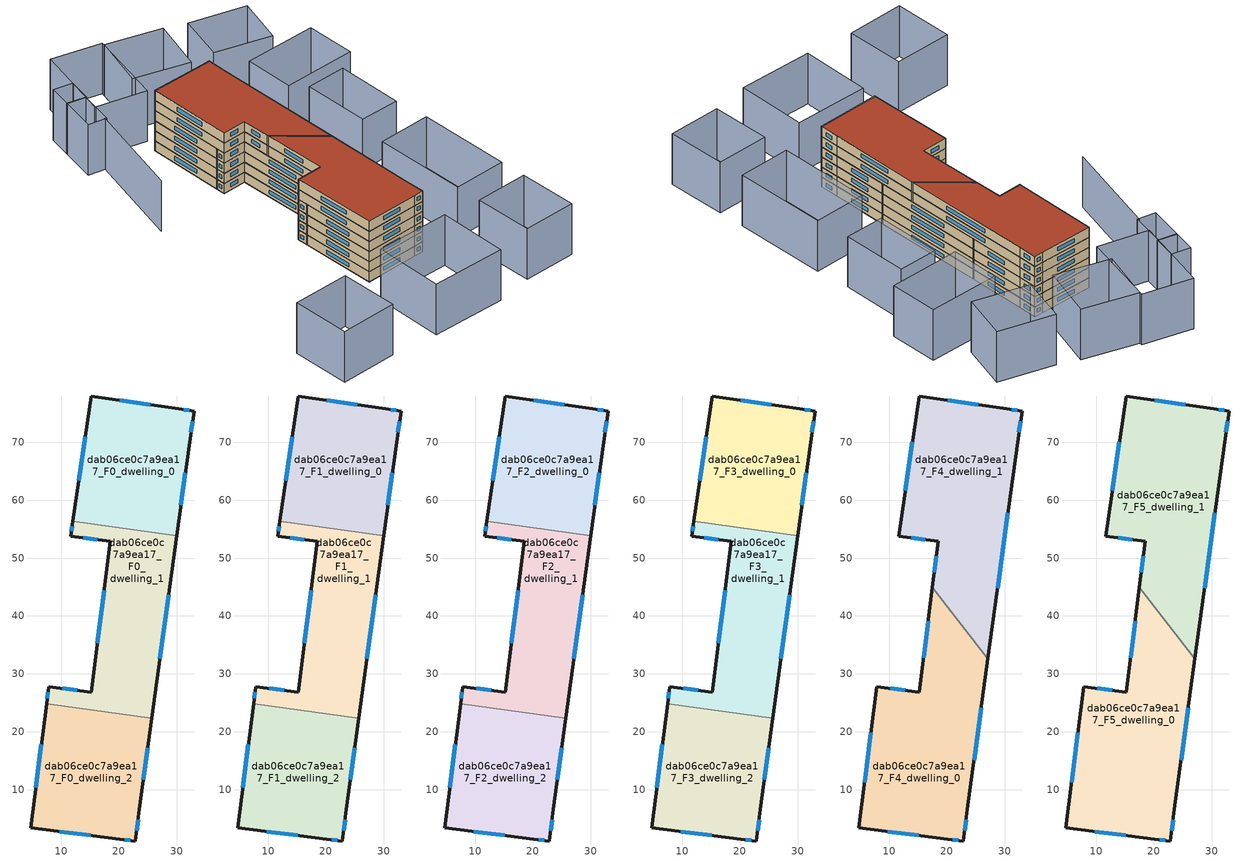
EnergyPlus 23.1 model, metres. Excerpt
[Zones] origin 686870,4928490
dab06ce0c7a9ea17_F0_dwelling_0
 floor ground (EU_floor_Construction): 29.99,53.87 32.19,70 32.98,75.36 30.37,75.77 15.18,77.98 12.02,56.32 z0
 wall outside (EU_wall_Construction): 12.02,56.32 15.18,77.98 30.37,75.77 32.98,75.36 32.19,70 29.99,53.87 z0:3
 wall to dab06ce0c7a9ea17_F0_dwelling_1 (EU_wall_Construction): 29.99,53.87 12.02,56.32 z0:3
 window (EU_Window_Construction): 32.72,73.62 32.44,71.75 / 31.47,64.76 30.7,59.12 / 13.05,63.36 14.15,70.94 / 20.12,77.26 25.43,76.49 / 31.21,75.64 32.13,75.5 z0.98:2.02
dab06ce0c7a9ea17_F0_dwelling_1
 floor ground (EU_floor_Construction): 25.69,22.37 29.99,53.87 12.02,56.32 11.65,53.74 18.49,52.88 15.22,26.85 7.86,27.78 7.49,24.85 z0
 wall outside (EU_wall_Construction): 29.99,53.87 25.69,22.37 / 7.49,24.85 7.86,27.78 15.22,26.85 18.49,52.88 11.65,53.74 12.02,56.32 z0:3
 wall to dab06ce0c7a9ea17_F0_dwelling_2 (EU_wall_Construction): 25.69,22.37 7.49,24.85 z0:3
 window (EU_Window_Construction): 16.26,53.16 13.87,53.46 / 11.77,54.58 11.9,55.48 / 28.59,43.63 27.09,32.61 / 7.61,25.8 7.74,26.83 / 10.25,27.48 12.82,27.16 / 16.28,35.32 17.42,44.42 z0.98:2.02
dab06ce0c7a9ea17_F0_dwelling_2
 floor ground (EU_floor_Construction): 22.85,1.12 23.54,6.57 25.69,22.37 7.49,24.85 4.8,3.37 20.1,1.45 z0
 wall outside (EU_wall_Construction): 25.69,22.37 23.54,6.57 22.85,1.12 20.1,1.45 4.8,3.37 7.49,24.85 z0:3
 window (EU_Window_Construction): 23.31,4.8 23.08,2.9 / 21.96,1.23 21,1.35 / 15.13,2.08 9.77,2.75 / 5.67,10.36 6.61,17.87 / 24.99,17.23 24.24,11.71 z0.98:2.02
dab06ce0c7a9ea17_F1_dwelling_0
 floor to dab06ce0c7a9ea17_F0_dwelling_0 (EU_floor_Construction): 29.99,53.87 32.19,70 32.98,75.36 30.37,75.77 15.18,77.98 12.02,56.32 z3
 wall outside (EU_wall_Construction): 12.02,56.32 15.18,77.98 30.37,75.77 32.98,75.36 32.19,70 29.99,53.87 z3:6
 wall to dab06ce0c7a9ea17_F1_dwelling_1 (EU_wall_Construction): 29.99,53.87 12.02,56.32 z3:6
 window (EU_Window_Construction): 32.72,73.62 32.44,71.75 / 31.47,64.76 30.7,59.12 / 13.05,63.36 14.15,70.94 / 20.12,77.26 25.43,76.49 / 31.21,75.64 32.13,75.5 z3.98:5.02
dab06ce0c7a9ea17_F1_dwelling_1
 floor to dab06ce0c7a9ea17_F0_dwelling_1 (EU_floor_Construction): 25.69,22.37 29.99,53.87 12.02,56.32 11.65,53.74 18.49,52.88 15.22,26.85 7.86,27.78 7.49,24.85 z3
 wall outside (EU_wall_Construction): 29.99,53.87 25.69,22.37 / 7.49,24.85 7.86,27.78 15.22,26.85 18.49,52.88 11.65,53.74 12.02,56.32 z3:6
 wall to dab06ce0c7a9ea17_F1_dwelling_2 (EU_wall_Construction): 25.69,22.37 7.49,24.85 z3:6
 window (EU_Window_Construction): 16.26,53.16 13.87,53.46 / 11.77,54.58 11.9,55.48 / 28.59,43.63 27.09,32.61 / 7.61,25.8 7.74,26.83 / 10.25,27.48 12.82,27.16 / 16.28,35.32 17.42,44.42 z3.98:5.02
dab06ce0c7a9ea17_F1_dwelling_2
 floor to dab06ce0c7a9ea17_F0_dwelling_2 (EU_floor_Construction): 22.85,1.12 23.54,6.57 25.69,22.37 7.49,24.85 4.8,3.37 20.1,1.45 z3
 wall outside (EU_wall_Construction): 25.69,22.37 23.54,6.57 22.85,1.12 20.1,1.45 4.8,3.37 7.49,24.85 z3:6
 window (EU_Window_Construction): 23.31,4.8 23.08,2.9 / 21.96,1.23 21,1.35 / 15.13,2.08 9.77,2.75 / 5.67,10.36 6.61,17.87 / 24.99,17.23 24.24,11.71 z3.98:5.02
dab06ce0c7a9ea17_F2_dwelling_0
 floor to dab06ce0c7a9ea17_F1_dwelling_0 (EU_floor_Construction): 29.99,53.87 32.19,70 32.98,75.36 30.37,75.77 15.18,77.98 12.02,56.32 z6
 wall outside (EU_wall_Construction): 12.02,56.32 15.18,77.98 30.37,75.77 32.98,75.36 32.19,70 29.99,53.87 z6:9
 wall to dab06ce0c7a9ea17_F2_dwelling_1 (EU_wall_Construction): 29.99,53.87 12.02,56.32 z6:9
 window (EU_Window_Construction): 32.72,73.62 32.44,71.75 / 31.47,64.76 30.7,59.12 / 13.05,63.36 14.15,70.94 / 20.12,77.26 25.43,76.49 / 31.21,75.64 32.13,75.5 z6.98:8.02
dab06ce0c7a9ea17_F2_dwelling_1
 floor to dab06ce0c7a9ea17_F1_dwelling_1 (EU_floor_Construction): 25.69,22.37 29.99,53.87 12.02,56.32 11.65,53.74 18.49,52.88 15.22,26.85 7.86,27.78 7.49,24.85 z6
 wall outside (EU_wall_Construction): 29.99,53.87 25.69,22.37 / 7.49,24.85 7.86,27.78 15.22,26.85 18.49,52.88 11.65,53.74 12.02,56.32 z6:9
 wall to dab06ce0c7a9ea17_F2_dwelling_2 (EU_wall_Construction): 25.69,22.37 7.49,24.85 z6:9
 window (EU_Window_Construction): 16.26,53.16 13.87,53.46 / 11.77,54.58 11.9,55.48 / 28.59,43.63 27.09,32.61 / 7.61,25.8 7.74,26.83 / 10.25,27.48 12.82,27.16 / 16.28,35.32 17.42,44.42 z6.98:8.02
dab06ce0c7a9ea17_F2_dwelling_2
 floor to dab06ce0c7a9ea17_F1_dwelling_2 (EU_floor_Construction): 22.85,1.12 23.54,6.57 25.69,22.37 7.49,24.85 4.8,3.37 20.1,1.45 z6
 wall outside (EU_wall_Construction): 25.69,22.37 23.54,6.57 22.85,1.12 20.1,1.45 4.8,3.37 7.49,24.85 z6:9
 window (EU_Window_Construction): 23.31,4.8 23.08,2.9 / 21.96,1.23 21,1.35 / 15.13,2.08 9.77,2.75 / 5.67,10.36 6.61,17.87 / 24.99,17.23 24.24,11.71 z6.98:8.02
dab06ce0c7a9ea17_F3_dwelling_0
 floor to dab06ce0c7a9ea17_F2_dwelling_0 (EU_floor_Construction): 29.99,53.87 32.19,70 32.98,75.36 30.37,75.77 15.18,77.98 12.02,56.32 z9
 wall outside (EU_wall_Construction): 12.02,56.32 15.18,77.98 30.37,75.77 32.98,75.36 32.19,70 29.99,53.87 z9:12
 wall to dab06ce0c7a9ea17_F3_dwelling_1 (EU_wall_Construction): 29.99,53.87 12.02,56.32 z9:12
 window (EU_Window_Construction): 32.72,73.62 32.44,71.75 / 31.47,64.76 30.7,59.12 / 13.05,63.36 14.15,70.94 / 20.12,77.26 25.43,76.49 / 31.21,75.64 32.13,75.5 z9.98:11.02
dab06ce0c7a9ea17_F3_dwelling_1
 floor to dab06ce0c7a9ea17_F2_dwelling_1 (EU_floor_Construction): 25.69,22.37 29.99,53.87 12.02,56.32 11.65,53.74 18.49,52.88 15.22,26.85 7.86,27.78 7.49,24.85 z9
 wall outside (EU_wall_Construction): 29.99,53.87 25.69,22.37 / 7.49,24.85 7.86,27.78 15.22,26.85 18.49,52.88 11.65,53.74 12.02,56.32 z9:12
 wall to dab06ce0c7a9ea17_F3_dwelling_2 (EU_wall_Construction): 25.69,22.37 7.49,24.85 z9:12
 window (EU_Window_Construction): 16.26,53.16 13.87,53.46 / 11.77,54.58 11.9,55.48 / 28.59,43.63 27.09,32.61 / 7.61,25.8 7.74,26.83 / 10.25,27.48 12.82,27.16 / 16.28,35.32 17.42,44.42 z9.98:11.02
dab06ce0c7a9ea17_F3_dwelling_2
 floor to dab06ce0c7a9ea17_F2_dwelling_2 (EU_floor_Construction): 22.85,1.12 23.54,6.57 25.69,22.37 7.49,24.85 4.8,3.37 20.1,1.45 z9
 wall outside (EU_wall_Construction): 25.69,22.37 23.54,6.57 22.85,1.12 20.1,1.45 4.8,3.37 7.49,24.85 z9:12
 window (EU_Window_Construction): 23.31,4.8 23.08,2.9 / 21.96,1.23 21,1.35 / 15.13,2.08 9.77,2.75 / 5.67,10.36 6.61,17.87 / 24.99,17.23 24.24,11.71 z9.98:11.02
dab06ce0c7a9ea17_F4_dwelling_0
 floor to dab06ce0c7a9ea17_F3_dwelling_2 (EU_floor_Construction): 22.85,1.12 23.54,6.57 25.69,22.37 7.49,24.85 4.8,3.37 20.1,1.45 z12
 floor to dab06ce0c7a9ea17_F3_dwelling_1 (EU_floor_Construction): 25.69,22.37 27.09,32.63 17.49,44.98 15.22,26.85 7.86,27.78 7.49,24.85 z12
 wall outside (EU_wall_Construction): 27.09,32.63 23.54,6.57 22.85,1.12 20.1,1.45 4.8,3.37 7.86,27.78 15.22,26.85 17.49,44.98 z12:15
 wall to dab06ce0c7a9ea17_F4_dwelling_1 (EU_wall_Construction): 17.49,44.98 27.09,32.63 z12:15
 window (EU_Window_Construction): 25.93,24.15 24.69,15.05 / 23.31,4.8 23.08,2.9 / 21.96,1.23 21,1.35 / 15.13,2.08 9.77,2.75 / 5.79,11.31 6.86,19.84 / 10.25,27.48 12.82,27.16 / 15.96,32.75 16.75,39.08 z12.98:14.02
dab06ce0c7a9ea17_F4_dwelling_1
 floor to dab06ce0c7a9ea17_F3_dwelling_0 (EU_floor_Construction): 29.99,53.87 32.19,70 32.98,75.36 30.37,75.77 15.18,77.98 12.02,56.32 z12
 floor to dab06ce0c7a9ea17_F3_dwelling_1 (EU_floor_Construction): 27.09,32.63 29.99,53.87 12.02,56.32 11.65,53.74 18.49,52.88 17.49,44.98 z12
 wall outside (EU_wall_Construction): 17.49,44.98 18.49,52.88 11.65,53.74 15.18,77.98 30.37,75.77 32.98,75.36 32.19,70 27.09,32.63 z12:15
 window (EU_Window_Construction): 31.21,75.64 32.13,75.5 / 32.72,73.62 32.44,71.75 / 30.53,57.85 28.75,44.78 / 17.82,47.55 18.16,50.31 / 16.26,53.16 13.87,53.46 / 12.79,61.63 14.03,70.1 / 20.12,77.26 25.43,76.49 z12.98:14.02
dab06ce0c7a9ea17_F5_dwelling_0
 floor to dab06ce0c7a9ea17_F4_dwelling_0 (EU_floor_Construction): 22.85,1.12 23.54,6.57 27.09,32.63 17.49,44.98 15.22,26.85 7.86,27.78 4.8,3.37 20.1,1.45 z15
 wall outside (EU_wall_Construction): 27.09,32.63 23.54,6.57 22.85,1.12 20.1,1.45 4.8,3.37 7.86,27.78 15.22,26.85 17.49,44.98 z15:18
 wall to dab06ce0c7a9ea17_F5_dwelling_1 (EU_wall_Construction): 17.49,44.98 27.09,32.63 z15:18
 window (EU_Window_Construction): 25.93,24.15 24.69,15.05 / 23.31,4.8 23.08,2.9 / 21.96,1.23 21,1.35 / 15.13,2.08 9.77,2.75 / 5.79,11.31 6.86,19.84 / 10.25,27.48 12.82,27.16 / 15.96,32.75 16.75,39.08 z15.98:17.02
 roof outside (EU_roof_Construction): 17.49,44.98 27.09,32.63 23.54,6.57 22.85,1.12 20.1,1.45 4.8,3.37 7.86,27.78 15.22,26.85 z18
dab06ce0c7a9ea17_F5_dwelling_1
 floor to dab06ce0c7a9ea17_F4_dwelling_1 (EU_floor_Construction): 27.09,32.63 32.19,70 32.98,75.36 30.37,75.77 15.18,77.98 11.65,53.74 18.49,52.88 17.49,44.98 z15
 wall outside (EU_wall_Construction): 17.49,44.98 18.49,52.88 11.65,53.74 15.18,77.98 30.37,75.77 32.98,75.36 32.19,70 27.09,32.63 z15:18
 window (EU_Window_Construction): 31.21,75.64 32.13,75.5 / 32.72,73.62 32.44,71.75 / 30.53,57.85 28.75,44.78 / 17.82,47.55 18.16,50.31 / 16.26,53.16 13.87,53.46 / 12.79,61.63 14.03,70.1 / 20.12,77.26 25.43,76.49 z15.98:17.02
 roof outside (EU_roof_Construction): 32.98,75.36 32.19,70 27.09,32.63 17.49,44.98 18.49,52.88 11.65,53.74 15.18,77.98 30.37,75.77 z18
shading: 1.76,82.75 -10.13,55.84 / 21.72,-6.6 18.74,-26.23 / 18.74,-26.23 -2.23,-23.05 / -2.23,-23.05 0.76,-3.41 / 0.76,-3.41 21.72,-6.6 / -13.17,-3.57 -15.3,-20.06 / -15.3,-20.06 -31.46,-17.98 / -31.46,-17.98 -29.33,-1.48 / -29.33,-1.48 -13.17,-3.57 / -2.84,84.24 0.86,93.82 / 0.86,93.82 5.76,91.92 / 5.76,91.92 2.06,82.35 / 2.06,82.35 -2.84,84.24 / 0.78,93.61 3.23,99.95 / 3.23,99.95 8.31,97.99 / 8.31,97.99 5.86,91.65 / 5.86,91.65 0.78,93.61 / 3.89,87.51 12.73,108.38 / 12.73,108.38 25.92,102.79 / 25.92,102.79 17.08,81.92 / 17.08,81.92 3.89,87.51 / 46.54,-11.21 44.4,-27.72 / 44.4,-27.72 29.54,-25.79 / 29.54,-25.79 31.68,-9.28 / 31.68,-9.28 46.54,-11.21 / 32.67,-1.83 36.05,24.22 / 36.05,24.22 50.75,22.31 / 50.75,22.31 47.38,-3.73 / 47.38,-3.73 32.67,-1.83 / 53.96,50.83 51.38,32.19 / 51.38,32.19 40.37,33.72 / 40.37,33.72 42.96,52.36 / 42.96,52.36 53.96,50.83 / 42.17,70.33 62.38,67.48 / 62.38,67.48 60.42,53.6 / 60.42,53.6 40.21,56.45 / 40.21,56.45 42.17,70.33 / 59.81,85.08 54.06,72.55 / 54.06,72.55 39.51,79.22 / 39.51,79.22 45.25,91.75 / 45.25,91.75 59.81,85.08 / 18.79,87.85 25.56,101.94 / 25.56,101.94 39.84,95.08 / 39.84,95.08 33.07,80.99 / 33.07,80.99 18.79,87.85 z0:15
[Building]
EU S2 Campaign: North Axis=0; Terrain=City; Solar Distribution=FullExterior
[Site:Location]
Bologna: Latitude=44.5; Longitude=11.25; Time Zone=1; Elevation=37
[SizingPeriod:WeatherFileDays]
AnnualSizingPeriod: Begin Month=1; Begin Day of Month=1; End Month=12; End Day of Month=31; Day of Week for Start Day=Monday; Use Weather File Daylight Saving Period=No; Use Weather File Rain and Snow Indicators=No
[MATERIAL]
EU_InternalMass_Material: Roughness=MediumRough; Thickness=0.1; Conductivity=1; Density=1800; Specific Heat=900; Thermal Absorptance=0.9; Solar Absorptance=0.7; Visible Absorptance=0.7
[MATERIAL:NOMASS] Roughness=MediumRough; Thermal Absorptance=0.9; Solar Absorptance=0.7; Visible Absorptance=0.7
Name | Thermal Resistance
EU_wall_NoMass | 0.905828
EU_roof_NoMass | 0.37593
EU_floor_NoMass | 0.67114
[WINDOWMATERIAL:SIMPLEGLAZINGSYSTEM]
EU_Window_SimpleGlazing: UFactor=4.52486; Solar Heat Gain Coefficient=0.85; Visible Transmittance=0.85
[CONSTRUCTION]
EU_wall_Construction: EU_wall_NoMass
EU_roof_Construction: EU_roof_NoMass
EU_floor_Construction: EU_floor_NoMass
EU_InternalMass_Construction: EU_InternalMass_Material
EU_Window_Construction: EU_Window_SimpleGlazing
[ZONE] Type=1; Multiplier=1; Ceiling Height=autocalculate; Floor Area=autocalculate; Part of Total Floor Area=Yes
Name | Volume
dab06ce0c7a9ea17_F0_dwelling_0; dab06ce0c7a9ea17_F1_dwelling_0; dab06ce0c7a9ea17_F2_dwelling_0; dab06ce0c7a9ea17_F3_dwelling_0 | 1180.15
dab06ce0c7a9ea17_F4_dwelling_0; dab06ce0c7a9ea17_F5_dwelling_0; dab06ce0c7a9ea17_F4_dwelling_1; dab06ce0c7a9ea17_F5_dwelling_1 | 1770.23
dab06ce0c7a9ea17_F0_dwelling_1; dab06ce0c7a9ea17_F1_dwelling_1; dab06ce0c7a9ea17_F2_dwelling_1; dab06ce0c7a9ea17_F3_dwelling_1 | 1180.19
dab06ce0c7a9ea17_F0_dwelling_2; dab06ce0c7a9ea17_F1_dwelling_2; dab06ce0c7a9ea17_F2_dwelling_2; dab06ce0c7a9ea17_F3_dwelling_2 | 1180.17
[INTERNALMASS] Construction=EU_InternalMass_Construction
Name | Zone or ZoneList | Surface Area
dab06ce0c7a9ea17_F0_dwelling_0_EU_InternalMass | dab06ce0c7a9ea17_F0_dwelling_0 | 393.383
dab06ce0c7a9ea17_F0_dwelling_1_EU_InternalMass | dab06ce0c7a9ea17_F0_dwelling_1 | 393.395
dab06ce0c7a9ea17_F0_dwelling_2_EU_InternalMass | dab06ce0c7a9ea17_F0_dwelling_2 | 393.391
dab06ce0c7a9ea17_F1_dwelling_0_EU_InternalMass | dab06ce0c7a9ea17_F1_dwelling_0 | 393.383
dab06ce0c7a9ea17_F1_dwelling_1_EU_InternalMass | dab06ce0c7a9ea17_F1_dwelling_1 | 393.395
dab06ce0c7a9ea17_F1_dwelling_2_EU_InternalMass | dab06ce0c7a9ea17_F1_dwelling_2 | 393.391
dab06ce0c7a9ea17_F2_dwelling_0_EU_InternalMass | dab06ce0c7a9ea17_F2_dwelling_0 | 393.383
dab06ce0c7a9ea17_F2_dwelling_1_EU_InternalMass | dab06ce0c7a9ea17_F2_dwelling_1 | 393.395
dab06ce0c7a9ea17_F2_dwelling_2_EU_InternalMass | dab06ce0c7a9ea17_F2_dwelling_2 | 393.391
dab06ce0c7a9ea17_F3_dwelling_0_EU_InternalMass | dab06ce0c7a9ea17_F3_dwelling_0 | 393.383
dab06ce0c7a9ea17_F3_dwelling_1_EU_InternalMass | dab06ce0c7a9ea17_F3_dwelling_1 | 393.395
dab06ce0c7a9ea17_F3_dwelling_2_EU_InternalMass | dab06ce0c7a9ea17_F3_dwelling_2 | 393.391
dab06ce0c7a9ea17_F4_dwelling_0_EU_InternalMass | dab06ce0c7a9ea17_F4_dwelling_0 | 590.076
dab06ce0c7a9ea17_F4_dwelling_1_EU_InternalMass | dab06ce0c7a9ea17_F4_dwelling_1 | 590.077
dab06ce0c7a9ea17_F5_dwelling_0_EU_InternalMass | dab06ce0c7a9ea17_F5_dwelling_0 | 590.076
dab06ce0c7a9ea17_F5_dwelling_1_EU_InternalMass | dab06ce0c7a9ea17_F5_dwelling_1 | 590.077
[OTHEREQUIPMENT] Fuel Type=Electricity; Design Level Calculation Method=Watts/Area; Power per Zone Floor Area=1; Fraction Latent=0; Fraction Radiant=0; Fraction Lost=0; Carbon Dioxide Generation Rate=0; EndUse Subcategory=EU_Step8_InternalGains
Name | Zone or ZoneList or Space or SpaceList | Schedule
EU_Step8_InternalGain_dab06ce0c7a9ea17_F0_dwelling_0_f000 | dab06ce0c7a9ea17_F0_dwelling_0 | EU_Step8_GainSchedule_dab06ce0c7a9ea17_F0_dwelling_0_f000
EU_Step8_InternalGain_dab06ce0c7a9ea17_F0_dwelling_1_f000 | dab06ce0c7a9ea17_F0_dwelling_1 | EU_Step8_GainSchedule_dab06ce0c7a9ea17_F0_dwelling_1_f000
EU_Step8_InternalGain_dab06ce0c7a9ea17_F0_dwelling_2_f000 | dab06ce0c7a9ea17_F0_dwelling_2 | EU_Step8_GainSchedule_dab06ce0c7a9ea17_F0_dwelling_2_f000
EU_Step8_InternalGain_dab06ce0c7a9ea17_F1_dwelling_0_f000 | dab06ce0c7a9ea17_F1_dwelling_0 | EU_Step8_GainSchedule_dab06ce0c7a9ea17_F1_dwelling_0_f000
EU_Step8_InternalGain_dab06ce0c7a9ea17_F1_dwelling_1_f000 | dab06ce0c7a9ea17_F1_dwelling_1 | EU_Step8_GainSchedule_dab06ce0c7a9ea17_F1_dwelling_1_f000
EU_Step8_InternalGain_dab06ce0c7a9ea17_F1_dwelling_2_f000 | dab06ce0c7a9ea17_F1_dwelling_2 | EU_Step8_GainSchedule_dab06ce0c7a9ea17_F1_dwelling_2_f000
EU_Step8_InternalGain_dab06ce0c7a9ea17_F2_dwelling_0_f000 | dab06ce0c7a9ea17_F2_dwelling_0 | EU_Step8_GainSchedule_dab06ce0c7a9ea17_F2_dwelling_0_f000
EU_Step8_InternalGain_dab06ce0c7a9ea17_F2_dwelling_1_f000 | dab06ce0c7a9ea17_F2_dwelling_1 | EU_Step8_GainSchedule_dab06ce0c7a9ea17_F2_dwelling_1_f000
EU_Step8_InternalGain_dab06ce0c7a9ea17_F2_dwelling_2_f000 | dab06ce0c7a9ea17_F2_dwelling_2 | EU_Step8_GainSchedule_dab06ce0c7a9ea17_F2_dwelling_2_f000
EU_Step8_InternalGain_dab06ce0c7a9ea17_F3_dwelling_0_f000 | dab06ce0c7a9ea17_F3_dwelling_0 | EU_Step8_GainSchedule_dab06ce0c7a9ea17_F3_dwelling_0_f000
EU_Step8_InternalGain_dab06ce0c7a9ea17_F3_dwelling_1_f000 | dab06ce0c7a9ea17_F3_dwelling_1 | EU_Step8_GainSchedule_dab06ce0c7a9ea17_F3_dwelling_1_f000
EU_Step8_InternalGain_dab06ce0c7a9ea17_F3_dwelling_2_f000 | dab06ce0c7a9ea17_F3_dwelling_2 | EU_Step8_GainSchedule_dab06ce0c7a9ea17_F3_dwelling_2_f000
EU_Step8_InternalGain_dab06ce0c7a9ea17_F4_dwelling_0_f000 | dab06ce0c7a9ea17_F4_dwelling_0 | EU_Step8_GainSchedule_dab06ce0c7a9ea17_F4_dwelling_0_f000
EU_Step8_InternalGain_dab06ce0c7a9ea17_F4_dwelling_1_f000 | dab06ce0c7a9ea17_F4_dwelling_1 | EU_Step8_GainSchedule_dab06ce0c7a9ea17_F4_dwelling_1_f000
EU_Step8_InternalGain_dab06ce0c7a9ea17_F5_dwelling_0_f000 | dab06ce0c7a9ea17_F5_dwelling_0 | EU_Step8_GainSchedule_dab06ce0c7a9ea17_F5_dwelling_0_f000
EU_Step8_InternalGain_dab06ce0c7a9ea17_F5_dwelling_1_f000 | dab06ce0c7a9ea17_F5_dwelling_1 | EU_Step8_GainSchedule_dab06ce0c7a9ea17_F5_dwelling_1_f000
[ZONEVENTILATION:DESIGNFLOWRATE] Schedule=EU_AlwaysOn; Design Flow Rate Calculation Method=AirChanges/Hour; Air Changes per Hour=0.73129; Ventilation Type=Natural; Fan Pressure Rise=0; Fan Total Efficiency=1; Constant Term Coefficient=1; Temperature Term Coefficient=0; Velocity Term Coefficient=0; Velocity Squared Term Coefficient=0; Minimum Indoor Temperature=-100; Maximum Indoor Temperature=100; Delta Temperature=-100; Minimum Outdoor Temperature=-100; Maximum Outdoor Temperature=100; Maximum Wind Speed=40
Name | Zone or ZoneList or Space or SpaceList
EU_ConstantAir_dab06ce0c7a9ea17_F0_dwelling_0 | dab06ce0c7a9ea17_F0_dwelling_0
EU_ConstantAir_dab06ce0c7a9ea17_F0_dwelling_1 | dab06ce0c7a9ea17_F0_dwelling_1
EU_ConstantAir_dab06ce0c7a9ea17_F0_dwelling_2 | dab06ce0c7a9ea17_F0_dwelling_2
EU_ConstantAir_dab06ce0c7a9ea17_F1_dwelling_0 | dab06ce0c7a9ea17_F1_dwelling_0
EU_ConstantAir_dab06ce0c7a9ea17_F1_dwelling_1 | dab06ce0c7a9ea17_F1_dwelling_1
EU_ConstantAir_dab06ce0c7a9ea17_F1_dwelling_2 | dab06ce0c7a9ea17_F1_dwelling_2
EU_ConstantAir_dab06ce0c7a9ea17_F2_dwelling_0 | dab06ce0c7a9ea17_F2_dwelling_0
EU_ConstantAir_dab06ce0c7a9ea17_F2_dwelling_1 | dab06ce0c7a9ea17_F2_dwelling_1
EU_ConstantAir_dab06ce0c7a9ea17_F2_dwelling_2 | dab06ce0c7a9ea17_F2_dwelling_2
EU_ConstantAir_dab06ce0c7a9ea17_F3_dwelling_0 | dab06ce0c7a9ea17_F3_dwelling_0
EU_ConstantAir_dab06ce0c7a9ea17_F3_dwelling_1 | dab06ce0c7a9ea17_F3_dwelling_1
EU_ConstantAir_dab06ce0c7a9ea17_F3_dwelling_2 | dab06ce0c7a9ea17_F3_dwelling_2
EU_ConstantAir_dab06ce0c7a9ea17_F4_dwelling_0 | dab06ce0c7a9ea17_F4_dwelling_0
EU_ConstantAir_dab06ce0c7a9ea17_F4_dwelling_1 | dab06ce0c7a9ea17_F4_dwelling_1
EU_ConstantAir_dab06ce0c7a9ea17_F5_dwelling_0 | dab06ce0c7a9ea17_F5_dwelling_0
EU_ConstantAir_dab06ce0c7a9ea17_F5_dwelling_1 | dab06ce0c7a9ea17_F5_dwelling_1
[HVACTEMPLATE:THERMOSTAT] Constant Heating Setpoint=20; Constant Cooling Setpoint=50
EU_HeatOnly_dab06ce0c7a9ea17_F0_dwelling_0; EU_HeatOnly_dab06ce0c7a9ea17_F0_dwelling_1; EU_HeatOnly_dab06ce0c7a9ea17_F0_dwelling_2; EU_HeatOnly_dab06ce0c7a9ea17_F1_dwelling_0; EU_HeatOnly_dab06ce0c7a9ea17_F1_dwelling_1; EU_HeatOnly_dab06ce0c7a9ea17_F1_dwelling_2; EU_HeatOnly_dab06ce0c7a9ea17_F2_dwelling_0; EU_HeatOnly_dab06ce0c7a9ea17_F2_dwelling_1; EU_HeatOnly_dab06ce0c7a9ea17_F2_dwelling_2; EU_HeatOnly_dab06ce0c7a9ea17_F3_dwelling_0; EU_HeatOnly_dab06ce0c7a9ea17_F3_dwelling_1; EU_HeatOnly_dab06ce0c7a9ea17_F3_dwelling_2; EU_HeatOnly_dab06ce0c7a9ea17_F4_dwelling_0; EU_HeatOnly_dab06ce0c7a9ea17_F4_dwelling_1; EU_HeatOnly_dab06ce0c7a9ea17_F5_dwelling_0; EU_HeatOnly_dab06ce0c7a9ea17_F5_dwelling_1
[HVACTEMPLATE:ZONE:IDEALLOADSAIRSYSTEM] System Availability Schedule=EU_AlwaysOn; Maximum Heating Supply Air Temperature=50; Minimum Cooling Supply Air Temperature=13; Maximum Heating Supply Air Humidity Ratio=0.0156; Minimum Cooling Supply Air Humidity Ratio=0.0077; Heating Limit=NoLimit; Cooling Limit=NoLimit; Heating Availability Schedule=EU_AlwaysOn; Cooling Availability Schedule=EU_CoolingOff; Dehumidification Control Type=ConstantSensibleHeatRatio; Cooling Sensible Heat Ratio=0.7; Dehumidification Setpoint=60; Humidification Control Type=None; Humidification Setpoint=30; Outdoor Air Method=None; Outdoor Air Flow Rate per Person=0.00944; Outdoor Air Flow Rate per Zone Floor Area=0; Outdoor Air Flow Rate per Zone=0; Demand Controlled Ventilation Type=None; Outdoor Air Economizer Type=NoEconomizer; Heat Recovery Type=None; Sensible Heat Recovery Effectiveness=0.7; Latent Heat Recovery Effectiveness=0.65
Name | Template Thermostat
dab06ce0c7a9ea17_F0_dwelling_0 | EU_HeatOnly_dab06ce0c7a9ea17_F0_dwelling_0
dab06ce0c7a9ea17_F0_dwelling_1 | EU_HeatOnly_dab06ce0c7a9ea17_F0_dwelling_1
dab06ce0c7a9ea17_F0_dwelling_2 | EU_HeatOnly_dab06ce0c7a9ea17_F0_dwelling_2
dab06ce0c7a9ea17_F1_dwelling_0 | EU_HeatOnly_dab06ce0c7a9ea17_F1_dwelling_0
dab06ce0c7a9ea17_F1_dwelling_1 | EU_HeatOnly_dab06ce0c7a9ea17_F1_dwelling_1
dab06ce0c7a9ea17_F1_dwelling_2 | EU_HeatOnly_dab06ce0c7a9ea17_F1_dwelling_2
dab06ce0c7a9ea17_F2_dwelling_0 | EU_HeatOnly_dab06ce0c7a9ea17_F2_dwelling_0
dab06ce0c7a9ea17_F2_dwelling_1 | EU_HeatOnly_dab06ce0c7a9ea17_F2_dwelling_1
dab06ce0c7a9ea17_F2_dwelling_2 | EU_HeatOnly_dab06ce0c7a9ea17_F2_dwelling_2
dab06ce0c7a9ea17_F3_dwelling_0 | EU_HeatOnly_dab06ce0c7a9ea17_F3_dwelling_0
dab06ce0c7a9ea17_F3_dwelling_1 | EU_HeatOnly_dab06ce0c7a9ea17_F3_dwelling_1
dab06ce0c7a9ea17_F3_dwelling_2 | EU_HeatOnly_dab06ce0c7a9ea17_F3_dwelling_2
dab06ce0c7a9ea17_F4_dwelling_0 | EU_HeatOnly_dab06ce0c7a9ea17_F4_dwelling_0
dab06ce0c7a9ea17_F4_dwelling_1 | EU_HeatOnly_dab06ce0c7a9ea17_F4_dwelling_1
dab06ce0c7a9ea17_F5_dwelling_0 | EU_HeatOnly_dab06ce0c7a9ea17_F5_dwelling_0
dab06ce0c7a9ea17_F5_dwelling_1 | EU_HeatOnly_dab06ce0c7a9ea17_F5_dwelling_1
[SIZING:ZONE] Zone Cooling Design Supply Air Temperature Input Method=SupplyAirTemperature; Zone Cooling Design Supply Air Temperature=13; Zone Heating Design Supply Air Temperature Input Method=SupplyAirTemperature; Zone Heating Design Supply Air Temperature=50; Zone Cooling Design Supply Air Humidity Ratio=0.008; Zone Heating Design Supply Air Humidity Ratio=0.008; Cooling Design Air Flow Method=DesignDay; Cooling Design Air Flow Rate=0; Cooling Minimum Air Flow per Zone Floor Area=0.000762; Cooling Minimum Air Flow=0; Cooling Minimum Air Flow Fraction=0.2; Heating Design Air Flow Method=DesignDay; Heating Design Air Flow Rate=0; Heating Maximum Air Flow per Zone Floor Area=0.002032; Heating Maximum Air Flow=0.141576; Heating Maximum Air Flow Fraction=0.3; Account for Dedicated Outdoor Air System=No; Dedicated Outdoor Air System Control Strategy=NeutralSupplyAir; Dedicated Outdoor Air Low Setpoint Temperature for Design=autosize; Dedicated Outdoor Air High Setpoint Temperature for Design=autosize; Zone Load Sizing Method=Sensible Load Only No Latent Load; Zone Latent Cooling Design Supply Air Humidity Ratio Input Method=HumidityRatioDifference; Zone Cooling Design Supply Air Humidity Ratio Difference=0.005; Zone Latent Heating Design Supply Air Humidity Ratio Input Method=HumidityRatioDifference; Zone Humidification Design Supply Air Humidity Ratio Difference=0.005
dab06ce0c7a9ea17_F0_dwelling_0; dab06ce0c7a9ea17_F0_dwelling_1; dab06ce0c7a9ea17_F0_dwelling_2; dab06ce0c7a9ea17_F1_dwelling_0; dab06ce0c7a9ea17_F1_dwelling_1; dab06ce0c7a9ea17_F1_dwelling_2; dab06ce0c7a9ea17_F2_dwelling_0; dab06ce0c7a9ea17_F2_dwelling_1; dab06ce0c7a9ea17_F2_dwelling_2; dab06ce0c7a9ea17_F3_dwelling_0; dab06ce0c7a9ea17_F3_dwelling_1; dab06ce0c7a9ea17_F3_dwelling_2; dab06ce0c7a9ea17_F4_dwelling_0; dab06ce0c7a9ea17_F4_dwelling_1; dab06ce0c7a9ea17_F5_dwelling_0; dab06ce0c7a9ea17_F5_dwelling_1
[SCHEDULE:CONSTANT]
Name | Hourly Value
EU_AlwaysOn | 1
EU_CoolingOff | 0
[SCHEDULE:FILE] Column Number=1; Rows to Skip at Top=0; Number of Hours of Data=8760; Column Separator=Comma; Interpolate to Timestep=No; Minutes per Item=60; Adjust Schedule for Daylight Savings=Yes
Name | File
EU_Step8_GainSchedule_dab06ce0c7a9ea17_F0_dwelling_0_f000 | ../../schedules/dab06ce0c7a9ea17/dab06ce0c7a9ea17_F0_dwelling_0_f000_gain.csv
EU_Step8_GainSchedule_dab06ce0c7a9ea17_F0_dwelling_1_f000 | ../../schedules/dab06ce0c7a9ea17/dab06ce0c7a9ea17_F0_dwelling_1_f000_gain.csv
EU_Step8_GainSchedule_dab06ce0c7a9ea17_F0_dwelling_2_f000 | ../../schedules/dab06ce0c7a9ea17/dab06ce0c7a9ea17_F0_dwelling_2_f000_gain.csv
EU_Step8_GainSchedule_dab06ce0c7a9ea17_F1_dwelling_0_f000 | ../../schedules/dab06ce0c7a9ea17/dab06ce0c7a9ea17_F1_dwelling_0_f000_gain.csv
EU_Step8_GainSchedule_dab06ce0c7a9ea17_F1_dwelling_1_f000 | ../../schedules/dab06ce0c7a9ea17/dab06ce0c7a9ea17_F1_dwelling_1_f000_gain.csv
EU_Step8_GainSchedule_dab06ce0c7a9ea17_F1_dwelling_2_f000 | ../../schedules/dab06ce0c7a9ea17/dab06ce0c7a9ea17_F1_dwelling_2_f000_gain.csv
EU_Step8_GainSchedule_dab06ce0c7a9ea17_F2_dwelling_0_f000 | ../../schedules/dab06ce0c7a9ea17/dab06ce0c7a9ea17_F2_dwelling_0_f000_gain.csv
EU_Step8_GainSchedule_dab06ce0c7a9ea17_F2_dwelling_1_f000 | ../../schedules/dab06ce0c7a9ea17/dab06ce0c7a9ea17_F2_dwelling_1_f000_gain.csv
EU_Step8_GainSchedule_dab06ce0c7a9ea17_F2_dwelling_2_f000 | ../../schedules/dab06ce0c7a9ea17/dab06ce0c7a9ea17_F2_dwelling_2_f000_gain.csv
EU_Step8_GainSchedule_dab06ce0c7a9ea17_F3_dwelling_0_f000 | ../../schedules/dab06ce0c7a9ea17/dab06ce0c7a9ea17_F3_dwelling_0_f000_gain.csv
EU_Step8_GainSchedule_dab06ce0c7a9ea17_F3_dwelling_1_f000 | ../../schedules/dab06ce0c7a9ea17/dab06ce0c7a9ea17_F3_dwelling_1_f000_gain.csv
EU_Step8_GainSchedule_dab06ce0c7a9ea17_F3_dwelling_2_f000 | ../../schedules/dab06ce0c7a9ea17/dab06ce0c7a9ea17_F3_dwelling_2_f000_gain.csv
EU_Step8_GainSchedule_dab06ce0c7a9ea17_F4_dwelling_0_f000 | ../../schedules/dab06ce0c7a9ea17/dab06ce0c7a9ea17_F4_dwelling_0_f000_gain.csv
EU_Step8_GainSchedule_dab06ce0c7a9ea17_F4_dwelling_1_f000 | ../../schedules/dab06ce0c7a9ea17/dab06ce0c7a9ea17_F4_dwelling_1_f000_gain.csv
EU_Step8_GainSchedule_dab06ce0c7a9ea17_F5_dwelling_0_f000 | ../../schedules/dab06ce0c7a9ea17/dab06ce0c7a9ea17_F5_dwelling_0_f000_gain.csv
EU_Step8_GainSchedule_dab06ce0c7a9ea17_F5_dwelling_1_f000 | ../../schedules/dab06ce0c7a9ea17/dab06ce0c7a9ea17_F5_dwelling_1_f000_gain.csv
